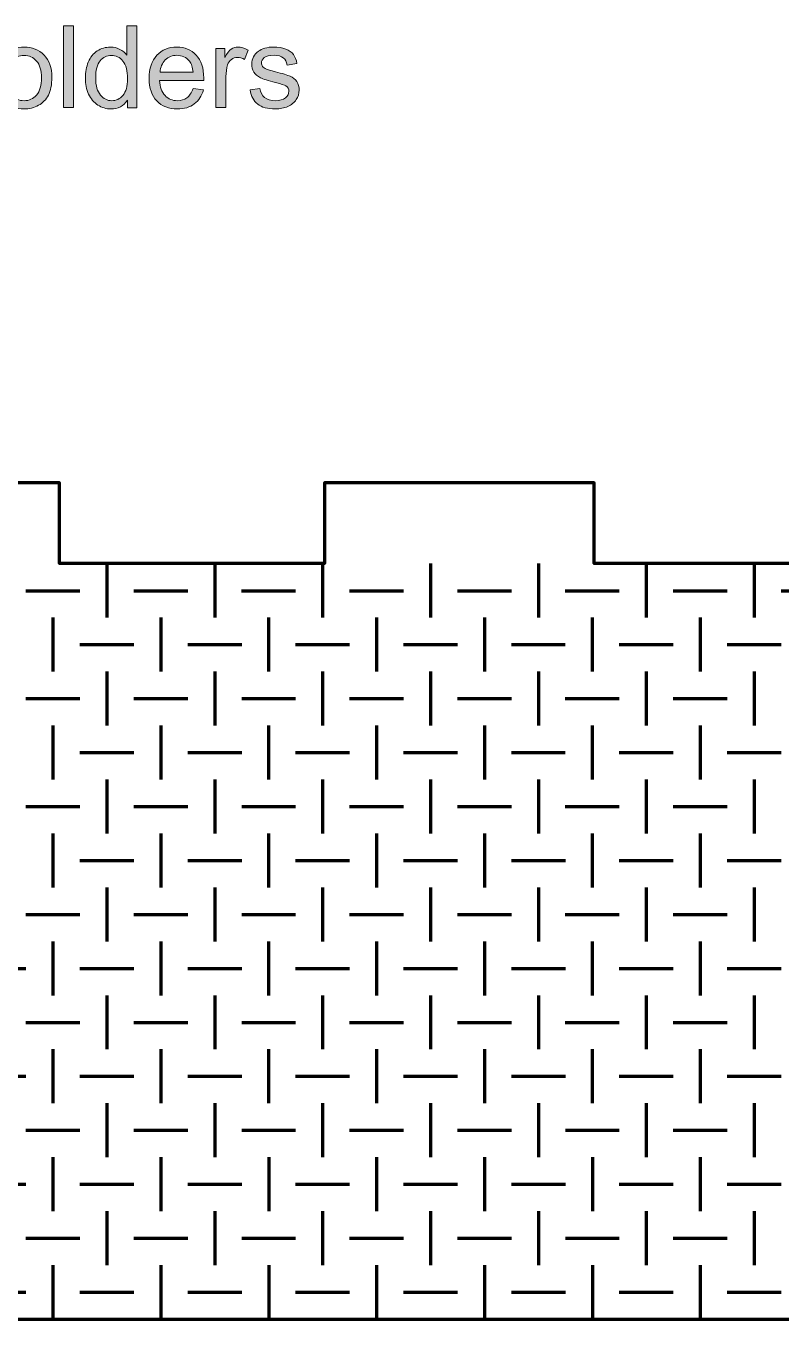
# Model space of a CAD drawing. Header units: inches. Extents: x 247 to 2765, y -1897 to -1110.
# Drawn here: x 1685.31 to 1713.31, y -1804.76 to -1756.83 of the extents above; entities that cross this region are included whole.
import ezdxf

# ---------------------------------------------------------------- set-up
doc = ezdxf.new("R2010")
doc.units = ezdxf.units.IN
doc.header["$MEASUREMENT"] = 0
doc.layers.add('Layer 1', color=7, linetype='Continuous')

# ---------------------------------------------------------------- blocks, each defined once
blk = doc.blocks.new('block 207')
at = {"layer": 'Layer 1', "color": 18, "lineweight": 70, "true_color": 0x010101}
for points in [[(1748.179, -1776.759), (1748.179, -1773.759), (1738.178, -1773.759), (1738.178, -1776.759), (1725.954, -1776.759), (1725.954, -1773.759), (1715.952, -1773.759), (1715.952, -1776.759), (1706.374, -1776.759), (1706.374, -1773.759), (1696.373, -1773.759), (1696.373, -1776.759), (1686.557, -1776.759), (1686.557, -1773.759), (1676.556, -1773.759), (1676.556, -1776.759), (1604.923, -1776.759)], [(1477.303, -1804.759), (1768.33, -1804.759), (1768.33, -1776.759), (1748.179, -1776.759), (1748.179, -1776.759)]]:
    blk.add_lwpolyline(points, dxfattribs=at)
blk = doc.blocks.new('block 208')
at = {"layer": 'Layer 1', "color": 240, "lineweight": 70, "true_color": 0xec2227}
for points in [[(1688.308, -1776.76), (1688.308, -1778.76)], [(1692.308, -1776.76), (1692.308, -1778.76)], [(1696.307, -1776.76), (1696.307, -1778.76)], [(1700.308, -1776.76), (1700.308, -1778.76)], [(1704.307, -1776.76), (1704.307, -1778.76)], [(1708.307, -1776.76), (1708.307, -1778.76)], [(1712.307, -1776.76), (1712.307, -1778.76)], [(1685.307, -1777.761), (1687.307, -1777.761)], [(1689.307, -1777.761), (1691.308, -1777.761)], [(1693.307, -1777.761), (1695.307, -1777.761)], [(1697.307, -1777.761), (1699.307, -1777.761)], [(1701.307, -1777.761), (1703.307, -1777.761)], [(1705.306, -1777.761), (1707.306, -1777.761)], [(1709.306, -1777.761), (1711.306, -1777.761)], [(1713.308, -1777.761), (1715.308, -1777.761)], [(1686.307, -1778.76), (1686.307, -1780.761)], [(1690.307, -1778.76), (1690.307, -1780.761)], [(1694.308, -1778.76), (1694.308, -1780.761)], [(1698.307, -1778.76), (1698.307, -1780.761)], [(1702.307, -1778.76), (1702.307, -1780.761)], [(1706.307, -1778.76), (1706.307, -1780.761)], [(1710.307, -1778.76), (1710.307, -1780.761)], [(1687.307, -1779.76), (1689.307, -1779.76)], [(1691.308, -1779.76), (1693.309, -1779.76)], [(1695.307, -1779.76), (1697.308, -1779.76)], [(1699.307, -1779.76), (1701.307, -1779.76)], [(1703.307, -1779.76), (1705.307, -1779.76)], [(1707.307, -1779.76), (1709.308, -1779.76)], [(1711.307, -1779.76), (1713.307, -1779.76)], [(1688.308, -1780.76), (1688.308, -1782.761)], [(1692.309, -1780.76), (1692.309, -1782.761)], [(1696.308, -1780.76), (1696.308, -1782.761)], [(1700.308, -1780.76), (1700.308, -1782.761)], [(1704.308, -1780.76), (1704.308, -1782.761)], [(1708.308, -1780.76), (1708.308, -1782.761)], [(1712.308, -1780.76), (1712.308, -1782.761)], [(1685.307, -1781.761), (1687.307, -1781.761)], [(1689.307, -1781.761), (1691.308, -1781.761)], [(1693.308, -1781.761), (1695.307, -1781.761)], [(1697.307, -1781.761), (1699.307, -1781.761)], [(1701.307, -1781.761), (1703.307, -1781.761)], [(1705.306, -1781.761), (1707.307, -1781.761)], [(1709.307, -1781.761), (1711.307, -1781.761)], [(1686.307, -1782.761), (1686.307, -1784.761)], [(1690.307, -1782.761), (1690.307, -1784.761)], [(1694.308, -1782.761), (1694.308, -1784.761)], [(1698.307, -1782.761), (1698.307, -1784.761)], [(1702.307, -1782.761), (1702.307, -1784.761)], [(1706.308, -1782.761), (1706.308, -1784.761)], [(1710.307, -1782.761), (1710.307, -1784.761)], [(1687.308, -1783.761), (1689.309, -1783.761)], [(1691.308, -1783.761), (1693.309, -1783.761)], [(1695.308, -1783.761), (1697.308, -1783.761)], [(1699.308, -1783.761), (1701.308, -1783.761)], [(1703.308, -1783.761), (1705.307, -1783.761)], [(1707.307, -1783.761), (1709.308, -1783.761)], [(1711.307, -1783.761), (1713.308, -1783.761)], [(1688.309, -1784.76), (1688.309, -1786.761)], [(1692.309, -1784.76), (1692.309, -1786.761)], [(1696.308, -1784.76), (1696.308, -1786.761)], [(1700.308, -1784.76), (1700.308, -1786.761)], [(1704.308, -1784.76), (1704.308, -1786.761)], [(1708.308, -1784.76), (1708.308, -1786.761)], [(1712.308, -1784.76), (1712.308, -1786.761)], [(1685.308, -1785.761), (1687.308, -1785.761)], [(1689.307, -1785.761), (1691.308, -1785.761)], [(1693.308, -1785.761), (1695.307, -1785.761)], [(1697.307, -1785.761), (1699.307, -1785.761)], [(1701.307, -1785.761), (1703.308, -1785.761)], [(1705.307, -1785.761), (1707.307, -1785.761)], [(1709.307, -1785.761), (1711.307, -1785.761)], [(1686.308, -1786.761), (1686.308, -1788.761)], [(1690.309, -1786.761), (1690.309, -1788.761)], [(1694.308, -1786.761), (1694.308, -1788.761)], [(1698.307, -1786.761), (1698.307, -1788.761)], [(1702.308, -1786.761), (1702.308, -1788.761)], [(1706.308, -1786.761), (1706.308, -1788.761)], [(1710.307, -1786.761), (1710.307, -1788.761)], [(1687.308, -1787.76), (1689.309, -1787.76)], [(1691.309, -1787.76), (1693.309, -1787.76)], [(1695.308, -1787.76), (1697.308, -1787.76)], [(1699.308, -1787.76), (1701.308, -1787.76)], [(1703.308, -1787.76), (1705.308, -1787.76)], [(1707.308, -1787.76), (1709.308, -1787.76)], [(1711.308, -1787.76), (1713.308, -1787.76)], [(1688.309, -1788.76), (1688.309, -1790.76)], [(1692.309, -1788.76), (1692.309, -1790.76)], [(1696.309, -1788.76), (1696.309, -1790.76)], [(1700.308, -1788.76), (1700.308, -1790.76)], [(1704.309, -1788.76), (1704.309, -1790.76)], [(1708.308, -1788.76), (1708.308, -1790.76)], [(1712.308, -1788.76), (1712.308, -1790.76)], [(1685.308, -1789.761), (1687.308, -1789.761)], [(1689.307, -1789.761), (1691.308, -1789.761)], [(1693.309, -1789.761), (1695.308, -1789.761)], [(1697.308, -1789.761), (1699.308, -1789.761)], [(1701.307, -1789.761), (1703.308, -1789.761)], [(1705.307, -1789.761), (1707.308, -1789.761)], [(1709.308, -1789.761), (1711.308, -1789.761)], [(1686.308, -1790.76), (1686.308, -1792.76)], [(1690.309, -1790.76), (1690.309, -1792.76)], [(1694.308, -1790.76), (1694.308, -1792.76)], [(1698.308, -1790.76), (1698.308, -1792.76)], [(1702.308, -1790.76), (1702.308, -1792.76)], [(1706.308, -1790.76), (1706.308, -1792.76)], [(1710.308, -1790.76), (1710.308, -1792.76)], [(1683.307, -1791.76), (1685.307, -1791.76)], [(1687.309, -1791.76), (1689.309, -1791.76)], [(1691.309, -1791.76), (1693.309, -1791.76)], [(1695.308, -1791.76), (1697.308, -1791.76)], [(1699.309, -1791.76), (1701.308, -1791.76)], [(1703.308, -1791.76), (1705.308, -1791.76)], [(1707.308, -1791.76), (1709.308, -1791.76)], [(1711.308, -1791.76), (1713.308, -1791.76)], [(1688.31, -1792.759), (1688.31, -1794.759)], [(1692.309, -1792.759), (1692.309, -1794.759)], [(1696.309, -1792.759), (1696.309, -1794.759)], [(1700.309, -1792.759), (1700.309, -1794.759)], [(1704.309, -1792.759), (1704.309, -1794.759)], [(1708.308, -1792.759), (1708.308, -1794.759)], [(1712.308, -1792.759), (1712.308, -1794.759)], [(1685.308, -1793.76), (1687.309, -1793.76)], [(1689.309, -1793.76), (1691.309, -1793.76)], [(1693.309, -1793.76), (1695.308, -1793.76)], [(1697.308, -1793.76), (1699.308, -1793.76)], [(1701.308, -1793.76), (1703.308, -1793.76)], [(1705.307, -1793.76), (1707.308, -1793.76)], [(1709.308, -1793.76), (1711.308, -1793.76)], [(1686.309, -1794.759), (1686.309, -1796.76)], [(1690.309, -1794.759), (1690.309, -1796.76)], [(1694.308, -1794.759), (1694.308, -1796.76)], [(1698.309, -1794.759), (1698.309, -1796.76)], [(1702.308, -1794.759), (1702.308, -1796.76)], [(1706.308, -1794.759), (1706.308, -1796.76)], [(1710.308, -1794.759), (1710.308, -1796.76)], [(1683.307, -1795.759), (1685.308, -1795.759)], [(1687.309, -1795.759), (1689.31, -1795.759)], [(1691.309, -1795.759), (1693.309, -1795.759)], [(1695.309, -1795.759), (1697.309, -1795.759)], [(1699.309, -1795.759), (1701.308, -1795.759)], [(1703.309, -1795.759), (1705.309, -1795.759)], [(1707.309, -1795.759), (1709.309, -1795.759)], [(1711.308, -1795.759), (1713.309, -1795.759)], [(1688.31, -1796.759), (1688.31, -1798.758)], [(1692.309, -1796.759), (1692.309, -1798.758)], [(1696.309, -1796.759), (1696.309, -1798.758)], [(1700.309, -1796.759), (1700.309, -1798.758)], [(1704.309, -1796.759), (1704.309, -1798.758)], [(1708.309, -1796.759), (1708.309, -1798.758)], [(1712.309, -1796.759), (1712.309, -1798.758)], [(1685.308, -1797.759), (1687.309, -1797.759)], [(1689.309, -1797.759), (1691.309, -1797.759)], [(1693.309, -1797.759), (1695.309, -1797.759)], [(1697.308, -1797.759), (1699.309, -1797.759)], [(1701.308, -1797.759), (1703.308, -1797.759)], [(1705.308, -1797.759), (1707.308, -1797.759)], [(1709.308, -1797.759), (1711.308, -1797.759)], [(1686.309, -1798.758), (1686.309, -1800.759)], [(1690.31, -1798.758), (1690.31, -1800.759)], [(1694.309, -1798.758), (1694.309, -1800.759)], [(1698.309, -1798.758), (1698.309, -1800.759)], [(1702.308, -1798.758), (1702.308, -1800.759)], [(1706.309, -1798.758), (1706.309, -1800.759)], [(1710.309, -1798.758), (1710.309, -1800.759)], [(1683.307, -1799.758), (1685.308, -1799.758)], [(1687.31, -1799.758), (1689.31, -1799.758)], [(1691.309, -1799.758), (1693.309, -1799.758)], [(1695.309, -1799.758), (1697.31, -1799.758)], [(1699.309, -1799.758), (1701.309, -1799.758)], [(1703.309, -1799.758), (1705.309, -1799.758)], [(1707.309, -1799.758), (1709.309, -1799.758)], [(1711.308, -1799.758), (1713.309, -1799.758)], [(1688.31, -1800.758), (1688.31, -1802.76)], [(1692.309, -1800.758), (1692.309, -1802.76)], [(1696.309, -1800.758), (1696.309, -1802.76)], [(1700.309, -1800.758), (1700.309, -1802.76)], [(1704.309, -1800.758), (1704.309, -1802.76)], [(1708.309, -1800.758), (1708.309, -1802.76)], [(1712.309, -1800.758), (1712.309, -1802.76)], [(1685.309, -1801.76), (1687.31, -1801.76)], [(1689.309, -1801.76), (1691.309, -1801.76)], [(1693.309, -1801.76), (1695.309, -1801.76)], [(1697.308, -1801.76), (1699.309, -1801.76)], [(1701.308, -1801.76), (1703.309, -1801.76)], [(1705.308, -1801.76), (1707.309, -1801.76)], [(1709.308, -1801.76), (1711.308, -1801.76)], [(1686.31, -1802.76), (1686.31, -1804.759)], [(1690.31, -1802.76), (1690.31, -1804.759)], [(1694.309, -1802.76), (1694.309, -1804.759)], [(1698.309, -1802.76), (1698.309, -1804.759)], [(1702.309, -1802.76), (1702.309, -1804.759)], [(1706.309, -1802.76), (1706.309, -1804.759)], [(1710.309, -1802.76), (1710.309, -1804.759)], [(1683.308, -1803.759), (1685.308, -1803.759)], [(1687.31, -1803.759), (1689.31, -1803.759)], [(1691.31, -1803.759), (1693.31, -1803.759)], [(1695.309, -1803.759), (1697.31, -1803.759)], [(1699.309, -1803.759), (1701.309, -1803.759)], [(1703.31, -1803.759), (1705.31, -1803.759)], [(1707.309, -1803.759), (1709.31, -1803.759)], [(1711.309, -1803.759), (1713.309, -1803.759)]]:
    blk.add_lwpolyline(points, dxfattribs=at)
blk = doc.blocks.new('block 206')
at = {"layer": 'Layer 1'}
for name in ['block 207', 'block 208']:
    blk.add_blockref(name, (0, 0), dxfattribs=at)
blk = doc.blocks.new('block 277')
at = {"layer": 'Layer 1', "true_color": 0x3cb54a}
h = blk.add_hatch(color=95, dxfattribs=at)
h.dxf.hatch_style = 2
h.paths.add_polyline_path([(1686.698, -1759.858), (1686.698, -1756.828), (1687.07, -1756.828), (1687.07, -1759.858)])
h = blk.add_hatch(color=95, dxfattribs=at)
h.dxf.hatch_style = 2
edge = h.paths.add_edge_path()
edge.add_spline(control_points=[(1689.071, -1759.858), (1689.071, -1759.858), (1689.071, -1759.581), (1689.071, -1759.581), (1688.932, -1759.799), (1688.727, -1759.908), (1688.458, -1759.908), (1688.283, -1759.908), (1688.122, -1759.86), (1687.976, -1759.764), (1687.829, -1759.668), (1687.715, -1759.533), (1687.634, -1759.36), (1687.553, -1759.186), (1687.512, -1758.988), (1687.512, -1758.763), (1687.512, -1758.545), (1687.549, -1758.345), (1687.623, -1758.168), (1687.697, -1757.99), (1687.806, -1757.851), (1687.952, -1757.758), (1688.098, -1757.663), (1688.261, -1757.615), (1688.443, -1757.615), (1688.575, -1757.615), (1688.693, -1757.643), (1688.796, -1757.698), (1688.899, -1757.754), (1688.984, -1757.827), (1689.048, -1757.916), (1689.048, -1757.916), (1689.048, -1756.829), (1689.048, -1756.829), (1689.048, -1756.829), (1689.418, -1756.829), (1689.418, -1756.829), (1689.418, -1756.829), (1689.418, -1759.86), (1689.418, -1759.86), (1689.418, -1759.86), (1689.073, -1759.86), (1689.073, -1759.86), (1689.073, -1759.86), (1689.073, -1759.859), (1689.073, -1759.859), (1689.073, -1759.859), (1689.071, -1759.859), (1689.071, -1759.859), (1689.071, -1759.859), (1689.071, -1759.858), (1689.071, -1759.858)], knot_values=[0, 0, 0, 0, 1, 1, 1, 2, 2, 2, 3, 3, 3, 4, 4, 4, 5, 5, 5, 6, 6, 6, 7, 7, 7, 8, 8, 8, 9, 9, 9, 10, 10, 10, 11, 11, 11, 12, 12, 12, 13, 13, 13, 14, 14, 14, 15, 15, 15, 16, 16, 16, 17, 17, 17, 17], degree=3, periodic=1)
edge = h.paths.add_edge_path()
edge.add_spline(control_points=[(1687.895, -1758.762), (1687.895, -1759.044), (1687.954, -1759.254), (1688.074, -1759.393), (1688.192, -1759.533), (1688.331, -1759.601), (1688.493, -1759.601), (1688.655, -1759.601), (1688.794, -1759.535), (1688.907, -1759.403), (1689.021, -1759.27), (1689.078, -1759.067), (1689.078, -1758.793), (1689.078, -1758.493), (1689.02, -1758.272), (1688.904, -1758.132), (1688.788, -1757.992), (1688.646, -1757.921), (1688.476, -1757.921), (1688.311, -1757.921), (1688.173, -1757.988), (1688.062, -1758.124), (1687.95, -1758.259), (1687.895, -1758.472), (1687.895, -1758.762)], knot_values=[0, 0, 0, 0, 1, 1, 1, 2, 2, 2, 3, 3, 3, 4, 4, 4, 5, 5, 5, 6, 6, 6, 7, 7, 7, 8, 8, 8, 8], degree=3, periodic=1)
h = blk.add_hatch(color=95, dxfattribs=at)
h.dxf.hatch_style = 2
edge = h.paths.add_edge_path()
edge.add_spline(control_points=[(1684.213, -1758.761), (1684.213, -1758.355), (1684.326, -1758.053), (1684.552, -1757.857), (1684.741, -1757.695), (1684.971, -1757.613), (1685.243, -1757.613), (1685.545, -1757.613), (1685.791, -1757.713), (1685.983, -1757.91), (1686.174, -1758.109), (1686.27, -1758.381), (1686.27, -1758.73), (1686.27, -1759.012), (1686.228, -1759.235), (1686.143, -1759.397), (1686.059, -1759.559), (1685.935, -1759.684), (1685.773, -1759.773), (1685.611, -1759.863), (1685.434, -1759.908), (1685.243, -1759.908), (1684.936, -1759.908), (1684.687, -1759.81), (1684.498, -1759.612), (1684.309, -1759.415), (1684.213, -1759.131), (1684.213, -1758.761)], knot_values=[0, 0, 0, 0, 1, 1, 1, 2, 2, 2, 3, 3, 3, 4, 4, 4, 5, 5, 5, 6, 6, 6, 7, 7, 7, 8, 8, 8, 9, 9, 9, 9], degree=3, periodic=1)
edge = h.paths.add_edge_path()
edge.add_spline(control_points=[(1684.596, -1758.761), (1684.596, -1759.042), (1684.657, -1759.253), (1684.78, -1759.392), (1684.902, -1759.532), (1685.056, -1759.602), (1685.243, -1759.602), (1685.428, -1759.602), (1685.581, -1759.532), (1685.704, -1759.391), (1685.828, -1759.251), (1685.888, -1759.036), (1685.888, -1758.748), (1685.888, -1758.477), (1685.826, -1758.271), (1685.703, -1758.131), (1685.58, -1757.992), (1685.426, -1757.921), (1685.243, -1757.921), (1685.057, -1757.921), (1684.902, -1757.991), (1684.78, -1758.13), (1684.657, -1758.27), (1684.596, -1758.48), (1684.596, -1758.761)], knot_values=[0, 0, 0, 0, 1, 1, 1, 2, 2, 2, 3, 3, 3, 4, 4, 4, 5, 5, 5, 6, 6, 6, 7, 7, 7, 8, 8, 8, 8], degree=3, periodic=1)
h = blk.add_hatch(color=95, dxfattribs=at)
h.dxf.hatch_style = 2
edge = h.paths.add_edge_path()
edge.add_spline(control_points=[(1691.504, -1759.152), (1691.504, -1759.152), (1691.888, -1759.199), (1691.888, -1759.199), (1691.828, -1759.424), (1691.716, -1759.598), (1691.552, -1759.722), (1691.388, -1759.846), (1691.178, -1759.907), (1690.923, -1759.907), (1690.603, -1759.907), (1690.347, -1759.809), (1690.16, -1759.61), (1689.972, -1759.413), (1689.877, -1759.135), (1689.877, -1758.779), (1689.877, -1758.409), (1689.973, -1758.124), (1690.164, -1757.919), (1690.354, -1757.715), (1690.599, -1757.613), (1690.904, -1757.613), (1691.197, -1757.613), (1691.438, -1757.713), (1691.623, -1757.914), (1691.809, -1758.113), (1691.902, -1758.394), (1691.902, -1758.757), (1691.902, -1758.779), (1691.901, -1758.812), (1691.9, -1758.856), (1691.9, -1758.856), (1690.262, -1758.856), (1690.262, -1758.856), (1690.275, -1759.097), (1690.344, -1759.282), (1690.466, -1759.41), (1690.59, -1759.538), (1690.742, -1759.602), (1690.926, -1759.602), (1691.063, -1759.602), (1691.179, -1759.566), (1691.275, -1759.494), (1691.371, -1759.422), (1691.447, -1759.309), (1691.504, -1759.152)], knot_values=[0, 0, 0, 0, 1, 1, 1, 2, 2, 2, 3, 3, 3, 4, 4, 4, 5, 5, 5, 6, 6, 6, 7, 7, 7, 8, 8, 8, 9, 9, 9, 10, 10, 10, 11, 11, 11, 12, 12, 12, 13, 13, 13, 14, 14, 14, 15, 15, 15, 15], degree=3, periodic=1)
edge = h.paths.add_edge_path()
edge.add_spline(control_points=[(1690.283, -1758.55), (1690.283, -1758.55), (1691.508, -1758.55), (1691.508, -1758.55), (1691.492, -1758.365), (1691.445, -1758.227), (1691.369, -1758.135), (1691.25, -1757.991), (1691.097, -1757.92), (1690.907, -1757.92), (1690.737, -1757.92), (1690.592, -1757.977), (1690.476, -1758.091), (1690.36, -1758.206), (1690.295, -1758.358), (1690.283, -1758.55)], knot_values=[0, 0, 0, 0, 1, 1, 1, 2, 2, 2, 3, 3, 3, 4, 4, 4, 5, 5, 5, 5], degree=3, periodic=1)
h = blk.add_hatch(color=95, dxfattribs=at)
h.dxf.hatch_style = 2
edge = h.paths.add_edge_path()
edge.add_spline(control_points=[(1692.353, -1759.858), (1692.353, -1759.858), (1692.353, -1757.663), (1692.353, -1757.663), (1692.353, -1757.663), (1692.686, -1757.663), (1692.686, -1757.663), (1692.686, -1757.663), (1692.686, -1757.995), (1692.686, -1757.995), (1692.772, -1757.84), (1692.852, -1757.738), (1692.923, -1757.687), (1692.996, -1757.637), (1693.076, -1757.613), (1693.163, -1757.613), (1693.288, -1757.613), (1693.416, -1757.652), (1693.545, -1757.733), (1693.545, -1757.733), (1693.417, -1758.078), (1693.417, -1758.078), (1693.326, -1758.025), (1693.235, -1757.997), (1693.145, -1757.997), (1693.064, -1757.997), (1692.991, -1758.022), (1692.926, -1758.07), (1692.861, -1758.12), (1692.815, -1758.188), (1692.787, -1758.274), (1692.746, -1758.407), (1692.725, -1758.551), (1692.725, -1758.708), (1692.725, -1758.708), (1692.725, -1759.858), (1692.725, -1759.858), (1692.725, -1759.858), (1692.353, -1759.858), (1692.353, -1759.858), (1692.353, -1759.858), (1692.353, -1759.858), (1692.353, -1759.858)], knot_values=[0, 0, 0, 0, 1, 1, 1, 2, 2, 2, 3, 3, 3, 4, 4, 4, 5, 5, 5, 6, 6, 6, 7, 7, 7, 8, 8, 8, 9, 9, 9, 10, 10, 10, 11, 11, 11, 12, 12, 12, 13, 13, 13, 14, 14, 14, 14], degree=3, periodic=1)
h = blk.add_hatch(color=95, dxfattribs=at)
h.dxf.hatch_style = 2
edge = h.paths.add_edge_path()
edge.add_spline(control_points=[(1693.617, -1759.203), (1693.617, -1759.203), (1693.985, -1759.145), (1693.985, -1759.145), (1694.006, -1759.292), (1694.063, -1759.405), (1694.157, -1759.484), (1694.252, -1759.563), (1694.384, -1759.601), (1694.553, -1759.601), (1694.723, -1759.601), (1694.851, -1759.567), (1694.933, -1759.497), (1695.016, -1759.429), (1695.058, -1759.346), (1695.058, -1759.253), (1695.058, -1759.169), (1695.021, -1759.102), (1694.947, -1759.054), (1694.896, -1759.021), (1694.77, -1758.979), (1694.567, -1758.929), (1694.295, -1758.86), (1694.105, -1758.8), (1694.001, -1758.75), (1693.896, -1758.699), (1693.815, -1758.63), (1693.761, -1758.541), (1693.706, -1758.452), (1693.679, -1758.354), (1693.679, -1758.246), (1693.679, -1758.149), (1693.701, -1758.058), (1693.746, -1757.974), (1693.791, -1757.891), (1693.852, -1757.821), (1693.929, -1757.767), (1693.987, -1757.724), (1694.066, -1757.687), (1694.166, -1757.657), (1694.266, -1757.627), (1694.373, -1757.613), (1694.487, -1757.613), (1694.66, -1757.613), (1694.811, -1757.638), (1694.941, -1757.687), (1695.071, -1757.738), (1695.168, -1757.804), (1695.229, -1757.889), (1695.291, -1757.973), (1695.334, -1758.087), (1695.357, -1758.229), (1695.357, -1758.229), (1694.993, -1758.279), (1694.993, -1758.279), (1694.976, -1758.166), (1694.928, -1758.078), (1694.85, -1758.015), (1694.77, -1757.951), (1694.659, -1757.919), (1694.514, -1757.919), (1694.343, -1757.919), (1694.221, -1757.947), (1694.148, -1758.003), (1694.075, -1758.059), (1694.038, -1758.126), (1694.038, -1758.201), (1694.038, -1758.25), (1694.054, -1758.293), (1694.084, -1758.332), (1694.115, -1758.371), (1694.162, -1758.405), (1694.226, -1758.43), (1694.263, -1758.444), (1694.373, -1758.476), (1694.556, -1758.526), (1694.819, -1758.596), (1695.002, -1758.653), (1695.107, -1758.698), (1695.211, -1758.743), (1695.292, -1758.808), (1695.351, -1758.893), (1695.411, -1758.979), (1695.44, -1759.085), (1695.44, -1759.212), (1695.44, -1759.336), (1695.403, -1759.452), (1695.331, -1759.562), (1695.259, -1759.671), (1695.154, -1759.756), (1695.018, -1759.816), (1694.881, -1759.876), (1694.727, -1759.906), (1694.554, -1759.906), (1694.268, -1759.906), (1694.051, -1759.847), (1693.901, -1759.729), (1693.752, -1759.61), (1693.658, -1759.436), (1693.617, -1759.203)], knot_values=[0, 0, 0, 0, 1, 1, 1, 2, 2, 2, 3, 3, 3, 4, 4, 4, 5, 5, 5, 6, 6, 6, 7, 7, 7, 8, 8, 8, 9, 9, 9, 10, 10, 10, 11, 11, 11, 12, 12, 12, 13, 13, 13, 14, 14, 14, 15, 15, 15, 16, 16, 16, 17, 17, 17, 18, 18, 18, 19, 19, 19, 20, 20, 20, 21, 21, 21, 22, 22, 22, 23, 23, 23, 24, 24, 24, 25, 25, 25, 26, 26, 26, 27, 27, 27, 28, 28, 28, 29, 29, 29, 30, 30, 30, 31, 31, 31, 32, 32, 32, 33, 33, 33, 33], degree=3, periodic=1)
at = {"layer": 'Layer 1', "lineweight": 0}
blk.add_lwpolyline([(1686.698, -1759.858), (1686.698, -1756.828), (1687.07, -1756.828), (1687.07, -1759.858), (1686.698, -1759.858)], dxfattribs=at)
for points, knots in [([(1689.071, -1759.858), (1689.071, -1759.858), (1689.071, -1759.581), (1689.071, -1759.581), (1688.932, -1759.799), (1688.727, -1759.908), (1688.458, -1759.908), (1688.283, -1759.908), (1688.122, -1759.86), (1687.976, -1759.764), (1687.829, -1759.668), (1687.715, -1759.533), (1687.634, -1759.36), (1687.553, -1759.186), (1687.512, -1758.988), (1687.512, -1758.763), (1687.512, -1758.545), (1687.549, -1758.345), (1687.623, -1758.168), (1687.697, -1757.99), (1687.806, -1757.851), (1687.952, -1757.758), (1688.098, -1757.663), (1688.261, -1757.615), (1688.443, -1757.615), (1688.575, -1757.615), (1688.693, -1757.643), (1688.796, -1757.698), (1688.899, -1757.754), (1688.984, -1757.827), (1689.048, -1757.916), (1689.048, -1757.916), (1689.048, -1756.829), (1689.048, -1756.829), (1689.048, -1756.829), (1689.418, -1756.829), (1689.418, -1756.829), (1689.418, -1756.829), (1689.418, -1759.86), (1689.418, -1759.86), (1689.418, -1759.86), (1689.073, -1759.86), (1689.073, -1759.86), (1689.073, -1759.86), (1689.073, -1759.859), (1689.073, -1759.859), (1689.073, -1759.859), (1689.071, -1759.859), (1689.071, -1759.859), (1689.071, -1759.859), (1689.071, -1759.858), (1689.071, -1759.858)], [0, 0, 0, 0, 1, 1, 1, 2, 2, 2, 3, 3, 3, 4, 4, 4, 5, 5, 5, 6, 6, 6, 7, 7, 7, 8, 8, 8, 9, 9, 9, 10, 10, 10, 11, 11, 11, 12, 12, 12, 13, 13, 13, 14, 14, 14, 15, 15, 15, 16, 16, 16, 17, 17, 17, 17]), ([(1684.213, -1758.761), (1684.213, -1758.355), (1684.326, -1758.053), (1684.552, -1757.857), (1684.741, -1757.695), (1684.971, -1757.613), (1685.243, -1757.613), (1685.545, -1757.613), (1685.791, -1757.713), (1685.983, -1757.91), (1686.174, -1758.109), (1686.27, -1758.381), (1686.27, -1758.73), (1686.27, -1759.012), (1686.228, -1759.235), (1686.143, -1759.397), (1686.059, -1759.559), (1685.935, -1759.684), (1685.773, -1759.773), (1685.611, -1759.863), (1685.434, -1759.908), (1685.243, -1759.908), (1684.936, -1759.908), (1684.687, -1759.81), (1684.498, -1759.612), (1684.309, -1759.415), (1684.213, -1759.131), (1684.213, -1758.761)], [0, 0, 0, 0, 1, 1, 1, 2, 2, 2, 3, 3, 3, 4, 4, 4, 5, 5, 5, 6, 6, 6, 7, 7, 7, 8, 8, 8, 9, 9, 9, 9]), ([(1691.504, -1759.152), (1691.504, -1759.152), (1691.888, -1759.199), (1691.888, -1759.199), (1691.828, -1759.424), (1691.716, -1759.598), (1691.552, -1759.722), (1691.388, -1759.846), (1691.178, -1759.907), (1690.923, -1759.907), (1690.603, -1759.907), (1690.347, -1759.809), (1690.16, -1759.61), (1689.972, -1759.413), (1689.877, -1759.135), (1689.877, -1758.779), (1689.877, -1758.409), (1689.973, -1758.124), (1690.164, -1757.919), (1690.354, -1757.715), (1690.599, -1757.613), (1690.904, -1757.613), (1691.197, -1757.613), (1691.438, -1757.713), (1691.623, -1757.914), (1691.809, -1758.113), (1691.902, -1758.394), (1691.902, -1758.757), (1691.902, -1758.779), (1691.901, -1758.812), (1691.9, -1758.856), (1691.9, -1758.856), (1690.262, -1758.856), (1690.262, -1758.856), (1690.275, -1759.097), (1690.344, -1759.282), (1690.466, -1759.41), (1690.59, -1759.538), (1690.742, -1759.602), (1690.926, -1759.602), (1691.063, -1759.602), (1691.179, -1759.566), (1691.275, -1759.494), (1691.371, -1759.422), (1691.447, -1759.309), (1691.504, -1759.152)], [0, 0, 0, 0, 1, 1, 1, 2, 2, 2, 3, 3, 3, 4, 4, 4, 5, 5, 5, 6, 6, 6, 7, 7, 7, 8, 8, 8, 9, 9, 9, 10, 10, 10, 11, 11, 11, 12, 12, 12, 13, 13, 13, 14, 14, 14, 15, 15, 15, 15]), ([(1692.353, -1759.858), (1692.353, -1759.858), (1692.353, -1757.663), (1692.353, -1757.663), (1692.353, -1757.663), (1692.686, -1757.663), (1692.686, -1757.663), (1692.686, -1757.663), (1692.686, -1757.995), (1692.686, -1757.995), (1692.772, -1757.84), (1692.852, -1757.738), (1692.923, -1757.687), (1692.996, -1757.637), (1693.076, -1757.613), (1693.163, -1757.613), (1693.288, -1757.613), (1693.416, -1757.652), (1693.545, -1757.733), (1693.545, -1757.733), (1693.417, -1758.078), (1693.417, -1758.078), (1693.326, -1758.025), (1693.235, -1757.997), (1693.145, -1757.997), (1693.064, -1757.997), (1692.991, -1758.022), (1692.926, -1758.07), (1692.861, -1758.12), (1692.815, -1758.188), (1692.787, -1758.274), (1692.746, -1758.407), (1692.725, -1758.551), (1692.725, -1758.708), (1692.725, -1758.708), (1692.725, -1759.858), (1692.725, -1759.858), (1692.725, -1759.858), (1692.353, -1759.858), (1692.353, -1759.858), (1692.353, -1759.858), (1692.353, -1759.858), (1692.353, -1759.858)], [0, 0, 0, 0, 1, 1, 1, 2, 2, 2, 3, 3, 3, 4, 4, 4, 5, 5, 5, 6, 6, 6, 7, 7, 7, 8, 8, 8, 9, 9, 9, 10, 10, 10, 11, 11, 11, 12, 12, 12, 13, 13, 13, 14, 14, 14, 14]), ([(1693.617, -1759.203), (1693.617, -1759.203), (1693.985, -1759.145), (1693.985, -1759.145), (1694.006, -1759.292), (1694.063, -1759.405), (1694.157, -1759.484), (1694.252, -1759.563), (1694.384, -1759.601), (1694.553, -1759.601), (1694.723, -1759.601), (1694.851, -1759.567), (1694.933, -1759.497), (1695.016, -1759.429), (1695.058, -1759.346), (1695.058, -1759.253), (1695.058, -1759.169), (1695.021, -1759.102), (1694.947, -1759.054), (1694.896, -1759.021), (1694.77, -1758.979), (1694.567, -1758.929), (1694.295, -1758.86), (1694.105, -1758.8), (1694.001, -1758.75), (1693.896, -1758.699), (1693.815, -1758.63), (1693.761, -1758.541), (1693.706, -1758.452), (1693.679, -1758.354), (1693.679, -1758.246), (1693.679, -1758.149), (1693.701, -1758.058), (1693.746, -1757.974), (1693.791, -1757.891), (1693.852, -1757.821), (1693.929, -1757.767), (1693.987, -1757.724), (1694.066, -1757.687), (1694.166, -1757.657), (1694.266, -1757.627), (1694.373, -1757.613), (1694.487, -1757.613), (1694.66, -1757.613), (1694.811, -1757.638), (1694.941, -1757.687), (1695.071, -1757.738), (1695.168, -1757.804), (1695.229, -1757.889), (1695.291, -1757.973), (1695.334, -1758.087), (1695.357, -1758.229), (1695.357, -1758.229), (1694.993, -1758.279), (1694.993, -1758.279), (1694.976, -1758.166), (1694.928, -1758.078), (1694.85, -1758.015), (1694.77, -1757.951), (1694.659, -1757.919), (1694.514, -1757.919), (1694.343, -1757.919), (1694.221, -1757.947), (1694.148, -1758.003), (1694.075, -1758.059), (1694.038, -1758.126), (1694.038, -1758.201), (1694.038, -1758.25), (1694.054, -1758.293), (1694.084, -1758.332), (1694.115, -1758.371), (1694.162, -1758.405), (1694.226, -1758.43), (1694.263, -1758.444), (1694.373, -1758.476), (1694.556, -1758.526), (1694.819, -1758.596), (1695.002, -1758.653), (1695.107, -1758.698), (1695.211, -1758.743), (1695.292, -1758.808), (1695.351, -1758.893), (1695.411, -1758.979), (1695.44, -1759.085), (1695.44, -1759.212), (1695.44, -1759.336), (1695.403, -1759.452), (1695.331, -1759.562), (1695.259, -1759.671), (1695.154, -1759.756), (1695.018, -1759.816), (1694.881, -1759.876), (1694.727, -1759.906), (1694.554, -1759.906), (1694.268, -1759.906), (1694.051, -1759.847), (1693.901, -1759.729), (1693.752, -1759.61), (1693.658, -1759.436), (1693.617, -1759.203)], [0, 0, 0, 0, 1, 1, 1, 2, 2, 2, 3, 3, 3, 4, 4, 4, 5, 5, 5, 6, 6, 6, 7, 7, 7, 8, 8, 8, 9, 9, 9, 10, 10, 10, 11, 11, 11, 12, 12, 12, 13, 13, 13, 14, 14, 14, 15, 15, 15, 16, 16, 16, 17, 17, 17, 18, 18, 18, 19, 19, 19, 20, 20, 20, 21, 21, 21, 22, 22, 22, 23, 23, 23, 24, 24, 24, 25, 25, 25, 26, 26, 26, 27, 27, 27, 28, 28, 28, 29, 29, 29, 30, 30, 30, 31, 31, 31, 32, 32, 32, 33, 33, 33, 33]), ([(1684.596, -1758.761), (1684.596, -1759.042), (1684.657, -1759.253), (1684.78, -1759.392), (1684.902, -1759.532), (1685.056, -1759.602), (1685.243, -1759.602), (1685.428, -1759.602), (1685.581, -1759.532), (1685.704, -1759.391), (1685.828, -1759.251), (1685.888, -1759.036), (1685.888, -1758.748), (1685.888, -1758.477), (1685.826, -1758.271), (1685.703, -1758.131), (1685.58, -1757.992), (1685.426, -1757.921), (1685.243, -1757.921), (1685.057, -1757.921), (1684.902, -1757.991), (1684.78, -1758.13), (1684.657, -1758.27), (1684.596, -1758.48), (1684.596, -1758.761)], [0, 0, 0, 0, 1, 1, 1, 2, 2, 2, 3, 3, 3, 4, 4, 4, 5, 5, 5, 6, 6, 6, 7, 7, 7, 8, 8, 8, 8]), ([(1687.895, -1758.762), (1687.895, -1759.044), (1687.954, -1759.254), (1688.074, -1759.393), (1688.192, -1759.533), (1688.331, -1759.601), (1688.493, -1759.601), (1688.655, -1759.601), (1688.794, -1759.535), (1688.907, -1759.403), (1689.021, -1759.27), (1689.078, -1759.067), (1689.078, -1758.793), (1689.078, -1758.493), (1689.02, -1758.272), (1688.904, -1758.132), (1688.788, -1757.992), (1688.646, -1757.921), (1688.476, -1757.921), (1688.311, -1757.921), (1688.173, -1757.988), (1688.062, -1758.124), (1687.95, -1758.259), (1687.895, -1758.472), (1687.895, -1758.762)], [0, 0, 0, 0, 1, 1, 1, 2, 2, 2, 3, 3, 3, 4, 4, 4, 5, 5, 5, 6, 6, 6, 7, 7, 7, 8, 8, 8, 8]), ([(1690.283, -1758.55), (1690.283, -1758.55), (1691.508, -1758.55), (1691.508, -1758.55), (1691.492, -1758.365), (1691.445, -1758.227), (1691.369, -1758.135), (1691.25, -1757.991), (1691.097, -1757.92), (1690.907, -1757.92), (1690.737, -1757.92), (1690.592, -1757.977), (1690.476, -1758.091), (1690.36, -1758.206), (1690.295, -1758.358), (1690.283, -1758.55)], [0, 0, 0, 0, 1, 1, 1, 2, 2, 2, 3, 3, 3, 4, 4, 4, 5, 5, 5, 5])]:
    blk.add_open_spline(points, degree=3, knots=knots, dxfattribs=at)

msp = doc.modelspace()

# ---------------------------------------------------------------- block references
at = {"layer": 'Layer 1'}
for name in ['block 277', 'block 206']:
    msp.add_blockref(name, (0, 0), dxfattribs=at)

doc.saveas('drawing.dxf')
